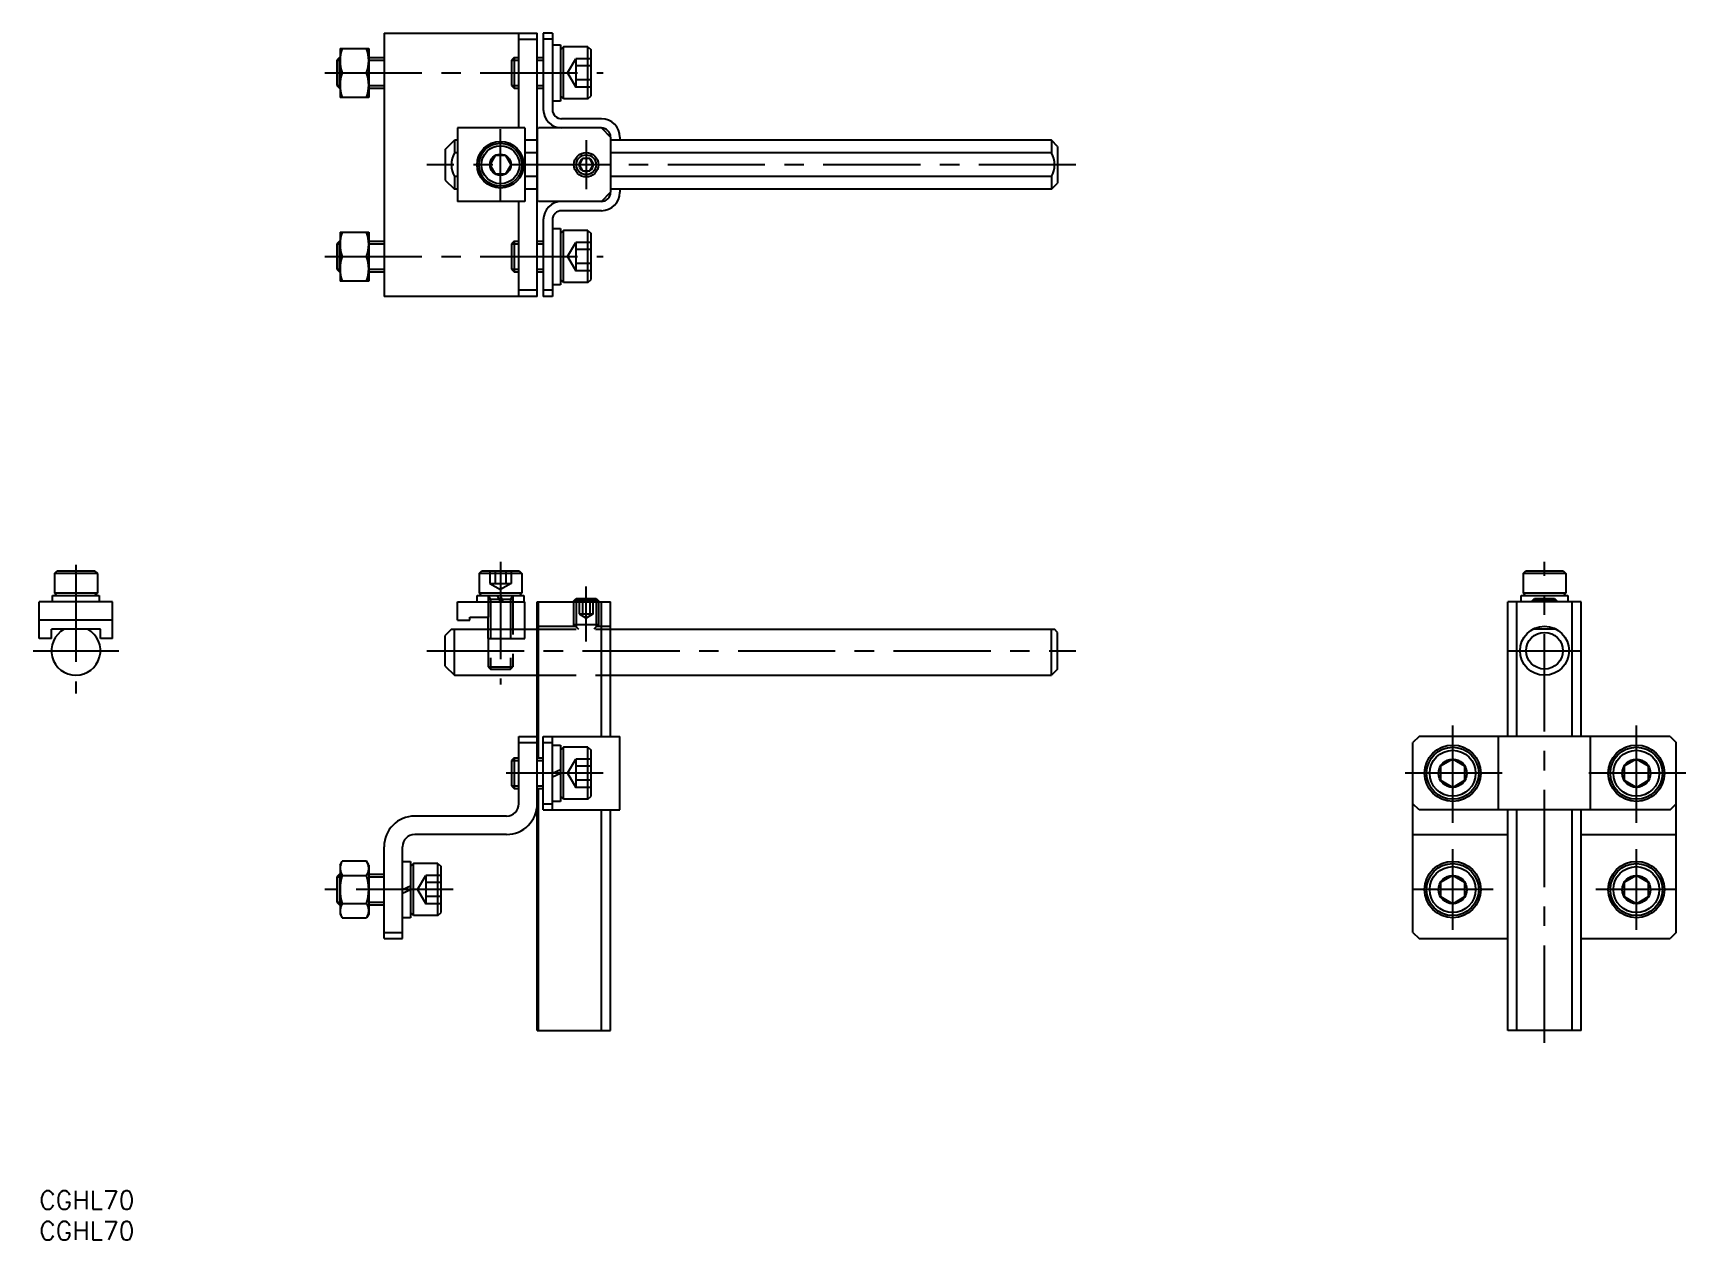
# Model space of a CAD drawing. Extents: x -1 to 269, y -8 to 189.
import ezdxf

# ---------------------------------------------------------------- set-up
doc = ezdxf.new("R2010")
doc.units = 0
doc.header["$LTSCALE"] = 0.5
doc.linetypes.add('CENTER', pattern=[50.8, 31.75, -6.35, 6.35, -6.35])
doc.linetypes.add('DASHED', pattern=[19.05, 12.7, -6.35])
doc.layers.get('0').update_dxf_attribs({"linetype": 'CONTINUOUS'})
doc.layers.add('CENTER', color=1, linetype='CENTER')
doc.styles.get("Standard").update_dxf_attribs({"font": 'txt.shx', "height": 3, "bigfont": 'bigfont.shx'})

# ---------------------------------------------------------------- blocks, each defined once
blk = doc.blocks.new('*U74')
at = {"color": 7, "linetype": 'CONTINUOUS'}
blk.add_text('CGHL70', height=3, dxfattribs=at).set_placement((0, -3))
blk = doc.blocks.new('*U75')
at = {"color": 7, "linetype": 'CONTINUOUS'}
blk.add_text('CGHL70', height=3, dxfattribs=at).set_placement((0, -8))

msp = doc.modelspace()

# ---------------------------------------------------------------- linework, layer by layer
at = {"color": 7, "linetype": 'CONTINUOUS'}
for p, q in [((56.33, 189.06), (81.33, 189.06)), ((56.33, 189.06), (56.33, 146.06)), ((78.33, 173.56), (78.33, 189.06)), ((81.33, 146.06), (81.33, 189.06)), ((83.83, 189.06), (82.33, 189.06)), ((82.33, 189.06), (82.33, 176.56)), ((83.83, 189.06), (83.83, 176.56)), ((49.13, 186.56), (49.13, 178.56)), ((49.13, 186.56), (53.83, 186.56)), ((53.83, 186.56), (53.83, 178.56)), ((78.33, 188.06), (81.33, 188.06)), ((83.83, 188.06), (82.33, 188.06)), ((83.83, 187.16), (85.13, 187.16)), ((85.13, 187.16), (85.13, 177.96)), ((85.63, 186.81), (85.13, 186.31)), ((85.63, 178.31), (85.63, 186.81)), ((89.63, 186.81), (85.63, 186.81)), ((89.63, 178.31), (89.63, 186.81)), ((89.63, 186.81), (90.13, 186.31)), ((90.13, 178.81), (90.13, 186.31)), ((49.06, 185.06), (48.63, 184.63)), ((48.63, 184.63), (48.63, 180.49)), ((49.06, 185.06), (49.13, 185.06)), ((49.06, 180.06), (49.06, 185.06)), ((53.83, 185.06), (56.33, 185.06)), ((77.56, 185.06), (77.13, 184.63)), ((77.13, 184.63), (77.13, 180.49)), ((77.56, 185.06), (77.56, 180.06)), ((77.56, 185.06), (78.33, 185.06)), ((81.33, 185.06), (82.33, 185.06)), ((49.49, 182.56), (53.47, 182.56)), ((48.63, 180.49), (49.06, 180.06)), ((49.06, 180.06), (49.13, 180.06)), ((53.83, 178.56), (49.13, 178.56)), ((53.83, 180.06), (56.33, 180.06)), ((77.13, 180.49), (77.56, 180.06)), ((77.56, 180.06), (78.33, 180.06)), ((81.33, 180.06), (82.33, 180.06)), ((85.63, 178.31), (85.13, 178.81)), ((89.63, 178.31), (85.63, 178.31)), ((89.63, 178.31), (90.13, 178.81)), ((85.13, 177.96), (83.83, 177.96)), ((79.33, 173.56), (68.33, 173.56)), ((68.33, 173.56), (68.33, 161.56)), ((79.33, 173.56), (79.33, 161.56)), ((81.33, 173.36), (81.53, 173.56)), ((81.33, 173.36), (81.33, 161.76)), ((91.83, 173.56), (81.53, 173.56)), ((91.83, 175.06), (85.33, 175.06)), ((91.83, 173.56), (93.33, 172.06)), ((66.33, 170.06), (67.83, 171.56)), ((67.83, 171.56), (67.83, 169.5)), ((68.33, 171.56), (67.83, 171.56)), ((81.33, 171.56), (79.33, 171.56)), ((93.33, 172.06), (93.33, 171.56)), ((93.33, 172.06), (93.33, 163.06)), ((165.33, 171.56), (93.33, 171.56)), ((94.83, 172.06), (94.83, 171.56)), ((166.33, 170.56), (165.33, 171.56)), ((165.33, 171.56), (165.33, 169.5)), ((166.33, 170.56), (166.33, 164.56)), ((66.33, 170.06), (66.33, 165.06)), ((68.33, 169.5), (67.83, 169.5)), ((74.46, 169.06), (73.6, 167.56)), ((73.6, 167.56), (74.46, 166.06)), ((76.2, 169.06), (74.46, 169.06)), ((77.06, 167.56), (76.2, 169.06)), ((76.2, 166.06), (77.06, 167.56)), ((81.33, 169.5), (79.33, 169.5)), ((88.75, 168.56), (88.18, 167.56)), ((88.18, 167.56), (88.75, 166.56)), ((89.91, 168.56), (88.75, 168.56)), ((90.49, 167.56), (89.91, 168.56)), ((89.91, 166.56), (90.49, 167.56)), ((165.33, 169.5), (93.33, 169.5)), ((66.33, 165.06), (67.83, 163.56)), ((68.33, 165.62), (67.83, 165.62)), ((67.83, 165.62), (67.83, 163.56)), ((74.46, 166.06), (76.2, 166.06)), ((81.33, 165.62), (79.33, 165.62)), ((88.75, 166.56), (89.91, 166.56)), ((165.33, 165.62), (93.33, 165.62)), ((165.33, 165.62), (165.33, 163.56)), ((68.33, 163.56), (67.83, 163.56)), ((74.86, 163.79), (74.86, 164.09)), ((75.33, 163.76), (75.33, 164.06)), ((81.33, 163.56), (79.33, 163.56)), ((91.83, 161.56), (93.33, 163.06)), ((93.33, 163.56), (93.33, 163.06)), ((165.33, 163.56), (93.33, 163.56)), ((94.83, 163.56), (94.83, 163.06)), ((165.33, 163.56), (166.33, 164.56)), ((79.33, 161.56), (68.33, 161.56)), ((78.33, 146.06), (78.33, 161.56)), ((81.53, 161.56), (81.33, 161.76)), ((91.83, 161.56), (81.53, 161.56)), ((91.83, 160.06), (85.33, 160.06)), ((82.33, 158.56), (82.33, 146.06)), ((83.83, 158.56), (83.83, 146.06)), ((83.83, 157.16), (85.13, 157.16)), ((85.13, 157.16), (85.13, 147.96)), ((85.63, 156.81), (85.13, 156.31)), ((85.63, 148.31), (85.63, 156.81)), ((89.63, 156.81), (85.63, 156.81)), ((89.63, 148.31), (89.63, 156.81)), ((89.63, 156.81), (90.13, 156.31)), ((49.06, 155.06), (48.63, 154.63)), ((48.63, 154.63), (48.63, 150.49)), ((49.06, 155.06), (49.13, 155.06)), ((49.06, 150.06), (49.06, 155.06)), ((49.13, 156.56), (49.13, 148.56)), ((49.13, 156.56), (53.83, 156.56)), ((53.83, 156.56), (53.83, 148.56)), ((53.83, 155.06), (56.33, 155.06)), ((77.56, 155.06), (77.13, 154.63)), ((77.13, 154.63), (77.13, 150.49)), ((77.56, 155.06), (77.56, 150.06)), ((77.56, 155.06), (78.33, 155.06)), ((81.33, 155.06), (82.33, 155.06)), ((90.13, 148.81), (90.13, 156.31)), ((49.49, 152.56), (53.47, 152.56)), ((48.63, 150.49), (49.06, 150.06)), ((49.06, 150.06), (49.13, 150.06)), ((53.83, 148.56), (49.13, 148.56)), ((53.83, 150.06), (56.33, 150.06)), ((77.13, 150.49), (77.56, 150.06)), ((77.56, 150.06), (78.33, 150.06)), ((81.33, 150.06), (82.33, 150.06)), ((85.63, 148.31), (85.13, 148.81)), ((89.63, 148.31), (90.13, 148.81)), ((81.33, 146.06), (56.33, 146.06)), ((81.33, 147.06), (78.33, 147.06)), ((83.83, 147.06), (82.33, 147.06)), ((83.83, 146.06), (82.33, 146.06)), ((85.13, 147.96), (83.83, 147.96)), ((89.63, 148.31), (85.63, 148.31)), ((2.5, 100.81), (2.9, 101.21)), ((9.5, 100.81), (2.5, 100.81)), ((2.5, 100.81), (2.5, 97.61)), ((9.1, 101.21), (2.9, 101.21)), ((9.1, 101.21), (9.5, 100.81)), ((9.5, 100.81), (9.5, 97.61)), ((71.83, 100.81), (72.23, 101.21)), ((78.83, 100.81), (71.83, 100.81)), ((71.83, 100.81), (71.83, 97.61)), ((78.43, 101.21), (72.23, 101.21)), ((78.43, 101.21), (78.83, 100.81)), ((78.83, 100.81), (78.83, 97.61)), ((242.35, 100.81), (242.75, 101.21)), ((249.35, 100.81), (242.35, 100.81)), ((242.35, 100.81), (242.35, 97.61)), ((248.95, 101.21), (242.75, 101.21)), ((248.95, 101.21), (249.35, 100.81)), ((249.35, 100.81), (249.35, 97.61)), ((2.2, 97.21), (9.8, 97.21)), ((2.2, 96.21), (2.2, 97.21)), ((9.5, 97.61), (2.5, 97.61)), ((2.5, 97.61), (2.9, 97.21)), ((9.1, 97.21), (9.5, 97.61)), ((9.8, 97.21), (9.8, 96.21)), ((71.53, 97.21), (79.13, 97.21)), ((71.53, 96.21), (71.53, 97.21)), ((78.83, 97.61), (71.83, 97.61)), ((71.83, 97.61), (72.23, 97.21)), ((75.33, 96.21), (74.86, 97.21)), ((75.8, 96.21), (75.33, 97.21)), ((78.43, 97.21), (78.83, 97.61)), ((79.13, 97.21), (79.13, 96.21)), ((242.05, 97.21), (249.65, 97.21)), ((242.05, 96.21), (242.05, 97.21)), ((249.35, 97.61), (242.35, 97.61)), ((242.35, 97.61), (242.75, 97.21)), ((248.95, 97.21), (249.35, 97.61)), ((249.65, 97.21), (249.65, 96.21)), ((0, 90.21), (0, 96.21)), ((12, 96.21), (0, 96.21)), ((9.8, 96.21), (2.2, 96.21)), ((12, 90.21), (12, 96.21)), ((68.33, 93.21), (68.33, 96.21)), ((68.33, 96.21), (79.33, 96.21)), ((79.33, 90.21), (79.33, 96.21)), ((81.33, 26.21), (81.33, 96.21)), ((81.33, 96.21), (93.33, 96.21)), ((81.53, 70.71), (81.53, 96.21)), ((87.33, 96.33), (87.71, 96.71)), ((87.33, 96.21), (87.33, 96.33)), ((91.33, 96.33), (87.33, 96.33)), ((87.71, 96.71), (90.95, 96.71)), ((90.95, 96.71), (91.33, 96.33)), ((91.33, 96.33), (91.33, 96.21)), ((91.83, 74.21), (91.83, 96.21)), ((93.33, 74.21), (93.33, 96.21)), ((239.85, 74.21), (239.85, 96.21)), ((251.85, 96.21), (239.85, 96.21)), ((241.35, 74.21), (241.35, 96.21)), ((243.85, 96.33), (244.23, 96.71)), ((243.85, 96.21), (243.85, 96.33)), ((247.85, 96.33), (243.85, 96.33)), ((244.23, 96.71), (247.47, 96.71)), ((247.47, 96.71), (247.85, 96.33)), ((247.85, 96.21), (247.85, 96.33)), ((250.35, 74.21), (250.35, 96.21)), ((251.85, 74.21), (251.85, 96.21)), ((12, 93.21), (0, 93.21)), ((68.33, 93.21), (70.33, 93.21)), ((70.33, 93.71), (73.33, 93.71)), ((70.33, 93.21), (70.33, 93.71)), ((73.33, 90.21), (73.33, 93.71)), ((244.38, 91.93), (244.6, 91.71)), ((247.32, 91.93), (247.1, 91.71)), ((2, 90.21), (0, 90.21)), ((2, 90.21), (2, 91.71)), ((10, 91.71), (2, 91.71)), ((7.93, 91.71), (4.06, 91.71)), ((10, 90.21), (10, 91.71)), ((12, 90.21), (10, 90.21)), ((67.33, 91.71), (66.33, 90.71)), ((66.33, 85.71), (66.33, 90.71)), ((67.33, 91.71), (73.33, 91.71)), ((67.83, 84.21), (67.83, 91.71)), ((73.33, 90.21), (79.33, 90.21)), ((79.33, 91.71), (81.33, 91.71)), ((93.33, 91.71), (165.83, 91.71)), ((165.33, 84.21), (165.33, 91.71)), ((166.33, 91.21), (165.83, 91.71)), ((166.33, 85.21), (166.33, 91.21)), ((247.78, 91.71), (243.91, 91.71)), ((66.33, 85.71), (67.83, 84.21)), ((67.83, 84.21), (81.33, 84.21)), ((93.33, 84.21), (165.33, 84.21)), ((166.33, 85.21), (165.33, 84.21)), ((78.33, 74.21), (81.33, 74.21)), ((78.33, 63.21), (78.33, 74.21)), ((78.33, 73.21), (81.33, 73.21)), ((82.33, 62.21), (82.33, 74.21)), ((82.33, 74.21), (94.83, 74.21)), ((82.33, 73.21), (83.83, 73.21)), ((83.83, 62.21), (83.83, 74.21)), ((94.83, 62.21), (94.83, 74.21)), ((225.35, 74.21), (224.35, 73.21)), ((224.35, 42.21), (224.35, 73.21)), ((266.35, 74.21), (225.35, 74.21)), ((238.35, 62.21), (238.35, 74.21)), ((253.35, 62.21), (253.35, 74.21)), ((266.35, 74.21), (267.35, 73.21)), ((267.35, 42.21), (267.35, 73.21)), ((77.56, 70.71), (77.13, 70.28)), ((77.13, 70.28), (77.13, 66.14)), ((77.56, 70.71), (77.56, 65.71)), ((77.56, 70.71), (78.33, 70.71)), ((81.33, 70.71), (82.33, 70.71)), ((83.83, 72.81), (85.13, 72.81)), ((85.13, 72.81), (85.13, 63.61)), ((85.63, 72.46), (85.13, 71.96)), ((85.63, 63.96), (85.63, 72.46)), ((89.63, 72.46), (85.63, 72.46)), ((89.63, 63.96), (89.63, 72.46)), ((89.63, 72.46), (90.13, 71.96)), ((90.13, 64.46), (90.13, 71.96)), ((230.85, 70.52), (228.85, 69.36)), ((232.85, 69.36), (230.85, 70.52)), ((260.85, 70.52), (258.85, 69.36)), ((262.85, 69.36), (260.85, 70.52)), ((83.83, 68.21), (85.13, 68.82)), ((83.83, 67.6), (85.13, 68.21)), ((226.6, 68.21), (226.25, 68.21)), ((226.64, 68.82), (226.29, 68.82)), ((228.85, 69.36), (228.85, 67.05)), ((232.85, 67.05), (232.85, 69.36)), ((256.6, 68.21), (256.25, 68.21)), ((256.64, 68.82), (256.29, 68.82)), ((258.85, 69.36), (258.85, 67.05)), ((262.85, 67.05), (262.85, 69.36)), ((77.13, 66.14), (77.56, 65.71)), ((77.56, 65.71), (78.33, 65.71)), ((81.33, 65.71), (82.33, 65.71)), ((81.53, 26.21), (81.53, 65.71)), ((228.85, 67.05), (230.85, 65.9)), ((230.85, 65.9), (232.85, 67.05)), ((258.85, 67.05), (260.85, 65.9)), ((260.85, 65.9), (262.85, 67.05)), ((82.33, 63.21), (83.83, 63.21)), ((82.33, 62.21), (94.83, 62.21)), ((85.13, 63.61), (83.83, 63.61)), ((85.63, 63.96), (85.13, 64.46)), ((89.63, 63.96), (85.63, 63.96)), ((89.63, 63.96), (90.13, 64.46)), ((91.83, 26.21), (91.83, 62.21)), ((93.33, 26.21), (93.33, 62.21)), ((225.35, 62.21), (224.35, 63.21)), ((266.35, 62.21), (225.35, 62.21)), ((239.85, 26.21), (239.85, 62.21)), ((241.35, 26.21), (241.35, 62.21)), ((250.35, 26.21), (250.35, 62.21)), ((251.85, 26.21), (251.85, 62.21)), ((266.35, 62.21), (267.35, 63.21)), ((76.33, 61.21), (61.33, 61.21)), ((76.33, 58.21), (61.33, 58.21)), ((224.35, 58.21), (239.85, 58.21)), ((251.85, 58.21), (267.35, 58.21)), ((56.33, 41.21), (56.33, 56.21)), ((59.33, 41.21), (59.33, 56.18)), ((49.06, 51.71), (48.63, 51.28)), ((49.06, 51.71), (49.06, 46.71)), ((49.06, 51.71), (49.13, 51.71)), ((49.13, 53.21), (49.49, 53.83)), ((49.13, 53.21), (49.13, 45.21)), ((49.13, 53.21), (49.13, 45.21)), ((53.47, 53.83), (49.49, 53.83)), ((49.49, 51.52), (53.47, 51.52)), ((53.83, 53.21), (53.47, 53.83)), ((53.83, 53.21), (53.83, 45.21)), ((53.83, 51.71), (56.33, 51.71)), ((59.33, 53.81), (60.63, 53.81)), ((60.63, 53.81), (60.63, 44.61)), ((61.13, 53.46), (60.63, 52.96)), ((61.13, 44.96), (61.13, 53.46)), ((65.13, 53.46), (61.13, 53.46)), ((65.13, 44.96), (65.13, 53.46)), ((65.13, 53.46), (65.63, 52.96)), ((65.63, 45.46), (65.63, 52.96)), ((230.85, 51.52), (228.85, 50.36)), ((232.85, 50.36), (230.85, 51.52)), ((260.85, 51.52), (258.85, 50.36)), ((262.85, 50.36), (260.85, 51.52)), ((48.63, 51.28), (48.63, 47.14)), ((59.33, 49.21), (60.63, 49.82)), ((59.33, 48.6), (60.63, 49.21)), ((226.6, 49.21), (226.25, 49.21)), ((226.64, 49.82), (226.29, 49.82)), ((228.85, 50.36), (228.85, 48.05)), ((232.85, 48.05), (232.85, 50.36)), ((256.6, 49.21), (256.25, 49.21)), ((256.64, 49.82), (256.29, 49.82)), ((258.85, 50.36), (258.85, 48.05)), ((262.85, 48.05), (262.85, 50.36)), ((48.63, 47.14), (49.06, 46.71)), ((49.06, 46.71), (49.13, 46.71)), ((53.47, 46.9), (49.49, 46.9)), ((53.83, 46.71), (56.33, 46.71)), ((228.85, 48.05), (230.85, 46.9)), ((230.85, 46.9), (232.85, 48.05)), ((258.85, 48.05), (260.85, 46.9)), ((260.85, 46.9), (262.85, 48.05)), ((49.13, 45.21), (49.49, 44.59)), ((49.49, 44.59), (53.47, 44.59)), ((53.83, 45.21), (53.47, 44.59)), ((60.63, 44.61), (59.33, 44.61)), ((61.13, 44.96), (60.63, 45.46)), ((65.13, 44.96), (61.13, 44.96)), ((65.13, 44.96), (65.63, 45.46)), ((56.33, 42.21), (59.33, 42.21)), ((56.33, 41.21), (59.33, 41.21)), ((224.35, 42.21), (225.35, 41.21)), ((225.35, 41.21), (239.85, 41.21)), ((251.85, 41.21), (266.35, 41.21)), ((267.35, 42.21), (266.35, 41.21)), ((81.33, 26.21), (93.33, 26.21)), ((251.85, 26.21), (239.85, 26.21))]:
    msp.add_line(p, q, dxfattribs=at)
at = {"color": 3, "linetype": 'CONTINUOUS'}
for p, q in [((48.63, 184.63), (49.13, 184.63)), ((53.83, 184.63), (56.33, 184.63)), ((77.13, 184.63), (78.33, 184.63)), ((81.33, 184.63), (82.33, 184.63)), ((48.63, 180.49), (49.13, 180.49)), ((53.83, 180.49), (56.33, 180.49)), ((77.13, 180.49), (78.33, 180.49)), ((81.33, 180.49), (82.33, 180.49)), ((48.63, 154.63), (49.13, 154.63)), ((53.83, 154.63), (56.33, 154.63)), ((77.13, 154.63), (78.33, 154.63)), ((81.33, 154.63), (82.33, 154.63)), ((48.63, 150.49), (49.13, 150.49)), ((53.83, 150.49), (56.33, 150.49)), ((77.13, 150.49), (78.33, 150.49)), ((81.33, 150.49), (82.33, 150.49)), ((87.71, 96.71), (87.71, 96.21)), ((90.95, 96.71), (90.95, 96.21)), ((244.23, 96.71), (244.23, 96.21)), ((247.47, 96.71), (247.47, 96.21)), ((77.13, 70.28), (78.33, 70.28)), ((81.33, 70.28), (82.33, 70.28)), ((77.13, 66.14), (78.33, 66.14)), ((81.33, 66.14), (82.33, 66.14)), ((48.63, 51.28), (49.13, 51.28)), ((53.83, 51.28), (56.33, 51.28)), ((48.63, 47.14), (49.13, 47.14)), ((53.83, 47.14), (56.33, 47.14))]:
    msp.add_line(p, q, dxfattribs=at)
at = {"color": 3, "linetype": 'DASHED'}
for p, q in [((86.3, 182.56), (87.63, 184.87)), ((90.13, 184.87), (87.63, 184.87)), ((87.63, 184.87), (87.63, 180.25)), ((90.13, 183.71), (87.63, 183.71)), ((86.3, 182.56), (87.63, 180.25)), ((90.13, 181.41), (87.63, 181.41)), ((90.13, 180.25), (87.63, 180.25)), ((86.3, 152.56), (87.63, 154.87)), ((90.13, 154.87), (87.63, 154.87)), ((87.63, 154.87), (87.63, 150.25)), ((86.3, 152.56), (87.63, 150.25)), ((90.13, 153.71), (87.63, 153.71)), ((90.13, 151.41), (87.63, 151.41)), ((90.13, 150.25), (87.63, 150.25)), ((73.6, 101.21), (73.6, 99.21)), ((74.46, 101.21), (74.46, 99.21)), ((76.2, 101.21), (76.2, 99.21)), ((77.06, 101.21), (77.06, 99.21)), ((73.33, 97.21), (73.71, 96.55)), ((73.33, 97.21), (73.33, 93.71)), ((73.6, 99.21), (75.33, 98.21)), ((73.6, 99.21), (77.06, 99.21)), ((77.06, 99.21), (75.33, 98.21)), ((77.33, 97.21), (76.95, 96.55)), ((77.33, 97.21), (77.33, 85.59)), ((77.33, 96.55), (73.33, 96.55)), ((73.71, 96.55), (73.71, 85.21)), ((76.95, 96.55), (76.95, 85.21)), ((87.33, 92.21), (87.33, 96.21)), ((87.71, 96.21), (87.71, 92.08)), ((88.18, 96.71), (88.18, 94.21)), ((88.75, 96.71), (88.75, 94.21)), ((89.91, 96.71), (89.91, 94.21)), ((90.49, 94.21), (90.49, 96.71)), ((90.95, 96.21), (90.95, 92.08)), ((91.33, 96.21), (91.33, 92.21)), ((81.33, 92.21), (93.33, 92.21)), ((91.33, 92.46), (87.33, 92.46)), ((87.33, 92.46), (88.08, 91.71)), ((88.18, 94.21), (89.33, 93.54)), ((88.18, 94.21), (90.49, 94.21)), ((90.49, 94.21), (89.33, 93.54)), ((91.33, 92.46), (90.58, 91.71)), ((73.33, 91.71), (79.33, 91.71)), ((73.33, 90.21), (73.33, 85.59)), ((81.33, 91.71), (93.33, 91.71)), ((73.33, 85.59), (77.33, 85.59)), ((73.33, 85.59), (73.71, 85.21)), ((73.71, 85.21), (76.95, 85.21)), ((76.95, 85.21), (77.33, 85.59)), ((81.33, 84.21), (93.33, 84.21)), ((86.3, 68.21), (87.63, 70.52)), ((90.13, 70.52), (87.63, 70.52)), ((87.63, 70.52), (87.63, 65.9)), ((86.3, 68.21), (87.63, 65.9)), ((90.13, 69.36), (87.63, 69.36)), ((90.13, 67.05), (87.63, 67.05)), ((90.13, 65.9), (87.63, 65.9)), ((61.8, 49.21), (63.13, 51.52)), ((65.63, 51.52), (63.13, 51.52)), ((63.13, 51.52), (63.13, 46.9)), ((61.8, 49.21), (63.13, 46.9)), ((65.63, 50.36), (63.13, 50.36)), ((65.63, 48.05), (63.13, 48.05)), ((65.63, 46.9), (63.13, 46.9))]:
    msp.add_line(p, q, dxfattribs=at)
at = {"color": 7, "linetype": 'CONTINUOUS'}
for centre, radius in [((75.33, 167.56), 3.8), ((75.33, 167.56), 3.5), ((75.33, 167.56), 3.1), ((75.33, 167.56), 1.73), ((89.33, 167.56), 2), ((89.33, 167.56), 1.62), ((89.33, 167.56), 1.15), ((245.85, 88.21), 4), ((245.85, 88.21), 3), ((230.85, 68.21), 4.6), ((230.85, 68.21), 4.25), ((230.85, 68.21), 3.75), ((230.85, 68.21), 2.31), ((260.85, 68.21), 4.6), ((260.85, 68.21), 4.25), ((260.85, 68.21), 3.75), ((260.85, 68.21), 2.31), ((230.85, 49.21), 4.6), ((230.85, 49.21), 4.25), ((230.85, 49.21), 3.75), ((230.85, 49.21), 2.31), ((260.85, 49.21), 4.6), ((260.85, 49.21), 4.25), ((260.85, 49.21), 3.75), ((260.85, 49.21), 2.31)]:
    msp.add_circle(centre, radius, dxfattribs=at)
for centre, radius, start, end in [((54.91, 184.56), 5.78, 159.7438, 200.2562), ((48.05, 184.56), 5.78, 339.7438, 20.2562), ((54.91, 180.56), 5.78, 159.7438, 200.2562), ((48.05, 180.56), 5.78, 339.7438, 20.2562), ((85.33, 176.56), 3, 180, 270), ((85.33, 176.56), 1.5, 180, 270), ((91.83, 172.06), 3, 0, 90), ((91.83, 172.06), 1.5, 0, 90), ((71.33, 167.56), 4, 151.045, 208.955), ((161.83, 167.56), 4, 331.045, 28.955), ((91.83, 163.06), 3, 270, 0), ((91.83, 163.06), 1.5, 270, 0), ((85.33, 158.56), 3, 90, 180), ((85.33, 158.56), 1.5, 90, 180), ((54.91, 154.56), 5.78, 159.7438, 200.2562), ((48.05, 154.56), 5.78, 339.7438, 20.2562), ((54.91, 150.56), 5.78, 159.7438, 200.2562), ((48.05, 150.56), 5.78, 339.7438, 20.2562), ((6, 88.21), 4, 118.955, 61.045), ((76.33, 63.21), 5, 270, 0), ((76.33, 63.21), 2, 270, 0), ((61.33, 56.21), 5, 90, 180), ((61.33, 56.21), 2, 90, 180), ((51.18, 52.67), 2.04, 154.3842, 214.3842), ((56.77, 49.21), 7.64, 162.412, 197.588), ((51.79, 52.67), 2.04, 325.6158, 25.6158), ((46.19, 49.21), 7.64, 342.412, 17.588), ((51.18, 45.75), 2.04, 145.6158, 205.6158), ((51.79, 45.75), 2.04, 334.3842, 34.3842)]:
    msp.add_arc(centre, radius, start, end, dxfattribs=at)
at = {"layer": 'CENTER', "color": 1, "linetype": 'CENTER'}
for p, q in [((46.63, 182.56), (92.13, 182.56)), ((75.33, 161.76), (75.33, 173.36)), ((89.33, 171.56), (89.33, 163.56)), ((169.33, 167.56), (63.33, 167.56)), ((46.63, 152.56), (92.13, 152.56)), ((75.33, 102.71), (75.33, 82.71)), ((245.85, 24.21), (245.85, 102.71)), ((6, 102.25), (6, 81.21)), ((89.33, 89.71), (89.33, 98.71)), ((-1, 88.21), (13, 88.21)), ((63.33, 88.21), (169.33, 88.21)), ((239.85, 88.21), (251.85, 88.21)), ((230.85, 60.11), (230.85, 76.31)), ((260.85, 60.11), (260.85, 76.31)), ((92.13, 68.21), (75.33, 68.21)), ((238.95, 68.21), (222.75, 68.21)), ((268.95, 68.21), (252.75, 68.21)), ((230.85, 42.61), (230.85, 55.81)), ((260.85, 42.61), (260.85, 55.81)), ((67.63, 49.21), (46.63, 49.21)), ((237.45, 49.21), (224.25, 49.21)), ((267.45, 49.21), (254.25, 49.21))]:
    msp.add_line(p, q, dxfattribs=at)

# ---------------------------------------------------------------- block references
at = {"color": 7, "linetype": 'CONTINUOUS'}
for name in ['*U74', '*U75']:
    msp.add_blockref(name, (0, 0), dxfattribs=at)

doc.saveas('drawing.dxf')
